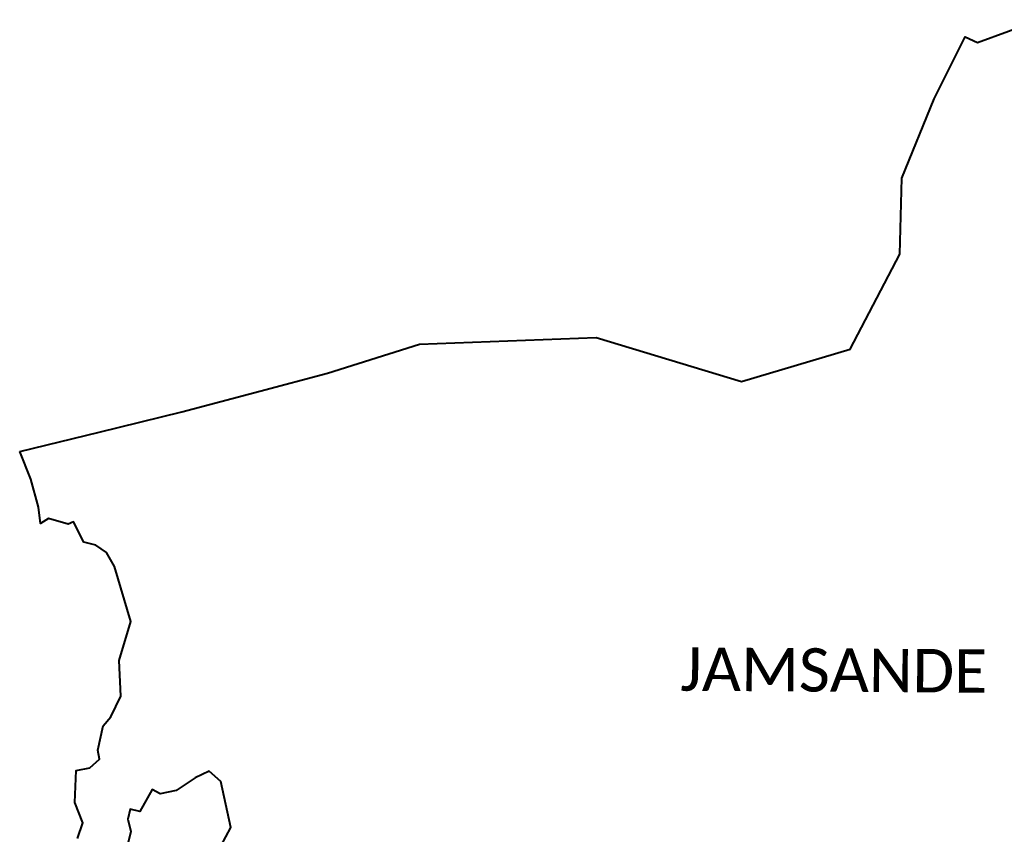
# Model space of a CAD drawing. Header units: metres. Extents: x 325511 to 333768, y 1807947 to 1815015.
# Drawn here: x 325983 to 330079, y 1811335 to 1814723 of the extents above; entities that cross this region are included whole.
import ezdxf

# ---------------------------------------------------------------- set-up
doc = ezdxf.new("R2010")
doc.units = ezdxf.units.M
doc.layers.add('VILLAGE NAME', color=250, linetype='Continuous')

msp = doc.modelspace()

# ---------------------------------------------------------------- linework, layer by layer
at = {"color": 6}
for points in [[(325983.1, 1812927.6), (326313.2, 1813007.6), (326657.7, 1813091.4), (326982, 1813177.6), (327263, 1813252.2), (327646.2, 1813372.9), (328380.4, 1813401.2), (328985.4, 1813217.6), (329437.4, 1813352.9), (329644, 1813747.1), (329652.6, 1814064.1), (329786.2, 1814393.1), (329916.2, 1814652.2), (329967.2, 1814628.3), (330225.1, 1814722.8)], [(326224, 1811317.1), (326245.8, 1811382.7), (326212.3, 1811466.7), (326217.9, 1811601), (326274.6, 1811611.9), (326315.1, 1811647.9), (326307.6, 1811684.9), (326330.7, 1811786.5), (326361.8, 1811823.1), (326404.3, 1811909.8), (326396.7, 1812057.2), (326445.2, 1812220.5), (326377.5, 1812448.6), (326344.3, 1812506.8), (326299.7, 1812538.2), (326250.3, 1812549.6), (326207.3, 1812634.3), (326184.3, 1812624.9), (326103.1, 1812648), (326069.5, 1812627.9), (326061.8, 1812696.2), (326029.7, 1812812.5), (325983.1, 1812927.6)], [(326819.8, 1811285.5), (326861.4, 1811363.4), (326819.7, 1811554.8), (326771.1, 1811597.3), (326713.4, 1811570.2), (326633.7, 1811517.1), (326567, 1811503.6), (326533.8, 1811521.3), (326482.4, 1811429.7), (326442.7, 1811439.8), (326432.5, 1811398.4), (326445.7, 1811346.8), (326425.8, 1811267.4)]]:
    msp.add_lwpolyline(points, dxfattribs=at)

# ---------------------------------------------------------------- texts
at = {"layer": 'VILLAGE NAME', "insert": (328732, 1812112.6), "char_height": 180.345, "attachment_point": 1, "rotation": 359.6139}
msp.add_mtext_dynamic_manual_height_columns('{\\fCalibri|b0|i0|c0|p34;JAMSANDE}', width=1779.605, gutter_width=901.7, heights=[0], dxfattribs=at)

doc.saveas('drawing.dxf')
